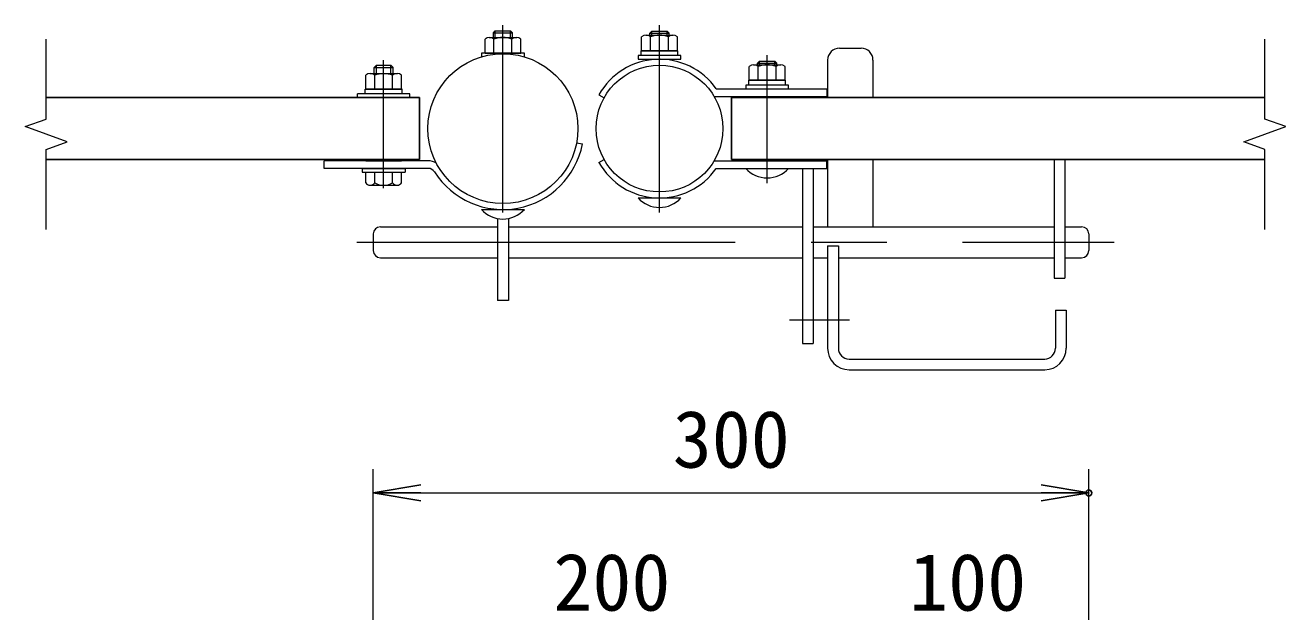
# Model space of a CAD drawing. Units: millimetres, scale not verified. Extents: x -4200 to 4200, y -2970 to 2970.
# Drawn here: x -3410 to -2353, y -2224 to -1731 of the extents above; entities that cross this region are included whole.
import ezdxf
from ezdxf.enums import TextEntityAlignment as Align

# ---------------------------------------------------------------- set-up
doc = ezdxf.new("R2010")
doc.units = ezdxf.units.MM
doc.header["$LTSCALE"] = 10
doc.header["$PDMODE"] = 32
doc.header["$PDSIZE"] = 5
doc.linetypes.add('USER1', pattern=[50.8, 31.75, -6.35, 6.35, -6.35])
for name, color, linetype, lineweight in [('0-0_D-STR1', 1, 'Continuous', 25), ('0-1_D-STR3', 3, 'Continuous', 13), ('0-2_D-BMK', 2, 'USER1', 13), ('0-3_D-STR-DIM', 7, 'Continuous', 13)]:
    doc.layers.add(name, color=color, linetype=linetype, lineweight=lineweight)
doc.layers.add('0-4_0', color=7, linetype='Continuous')
doc.layers.add('0-5_Defpoints', color=8, linetype='Continuous')
doc.styles.add('ＭＳ ゴシック', font='')
doc.styles.get('ＭＳ ゴシック').set_extended_font_data('MS Gothic')

# ---------------------------------------------------------------- blocks, each defined once
blk = doc.blocks.new('_Open')
at = {"layer": '0-4_0'}
blk.add_line((-10, 1.667), (0, 0), dxfattribs=at)
blk.add_lwpolyline([(-10, -1.667), (0, 0), (-10, 0)], dxfattribs=at)

msp = doc.modelspace()

# ---------------------------------------------------------------- linework, layer by layer
at = {"layer": '0-0_D-STR1'}
for p, q in [((-3392.52, -1791.96), (-3079.57, -1791.96)), ((-3079.57, -1791.96), (-3079.57, -1843.96)), ((-2817.97, -1843.96), (-2817.97, -1791.96)), ((-2817.97, -1791.96), (-2370.71, -1791.96)), ((-3392.52, -1843.96), (-3079.57, -1843.96)), ((-2817.97, -1843.96), (-2370.71, -1843.96))]:
    msp.add_line(p, q, dxfattribs=at)
at = {"layer": '0-1_D-STR3'}
for p, q in [((-3024.57, -1754.52), (-3024.57, -1742.92)), ((-3021.13, -1741.52), (-2998.03, -1741.52)), ((-3017.57, -1737.46), (-3015.97, -1735.86)), ((-3017.57, -1741.52), (-3017.57, -1737.46)), ((-3017.07, -1754.52), (-3017.07, -1742.92)), ((-3015.97, -1735.86), (-3003.17, -1735.86)), ((-3015.97, -1741.52), (-3015.97, -1735.86)), ((-3003.17, -1741.52), (-3003.17, -1735.86)), ((-3002.07, -1754.52), (-3002.07, -1742.92)), ((-3001.57, -1741.52), (-3001.57, -1737.46)), ((-2994.57, -1754.52), (-2994.57, -1742.92)), ((-2893.27, -1752.56), (-2893.27, -1740.96)), ((-2889.83, -1739.56), (-2866.73, -1739.56)), ((-2886.27, -1737.76), (-2884.67, -1736.16)), ((-2886.27, -1739.56), (-2886.27, -1737.76)), ((-2885.77, -1752.56), (-2885.77, -1740.96)), ((-2884.67, -1736.16), (-2871.87, -1736.16)), ((-2884.67, -1739.56), (-2884.67, -1736.16)), ((-2871.87, -1739.56), (-2871.87, -1736.16)), ((-2870.77, -1752.56), (-2870.77, -1740.96)), ((-2870.27, -1739.56), (-2870.27, -1737.76)), ((-2863.27, -1752.56), (-2863.27, -1740.96)), ((-3024.57, -1754.52), (-2994.57, -1754.52)), ((-2862.87, -1752.56), (-2893.67, -1752.56)), ((-2893.67, -1756.56), (-2893.67, -1752.56)), ((-2893.27, -1752.56), (-2863.27, -1752.56)), ((-2862.87, -1756.56), (-2862.87, -1752.56)), ((-2727.27, -1750.36), (-2709.27, -1750.36)), ((-3117.57, -1766.56), (-3115.57, -1764.56)), ((-3115.57, -1771.76), (-3115.57, -1764.56)), ((-3115.57, -1764.56), (-3103.57, -1764.56)), ((-3103.57, -1771.76), (-3103.57, -1764.56)), ((-2862.87, -1756.56), (-2893.67, -1756.56)), ((-2799.53, -1764.36), (-2776.43, -1764.36)), ((-2795.97, -1762.96), (-2794.37, -1761.36)), ((-2795.97, -1764.36), (-2795.97, -1762.96)), ((-2794.37, -1761.36), (-2781.57, -1761.36)), ((-2794.37, -1764.36), (-2794.37, -1761.36)), ((-2781.57, -1764.36), (-2781.57, -1761.36)), ((-2779.97, -1764.36), (-2779.97, -1762.96)), ((-2737.27, -1760.36), (-2737.27, -1790.96)), ((-2699.27, -1760.36), (-2699.27, -1791.96)), ((-3124.57, -1784.76), (-3124.57, -1773.16)), ((-3121.13, -1771.76), (-3098.03, -1771.76)), ((-3117.57, -1771.76), (-3117.57, -1766.56)), ((-3117.07, -1784.76), (-3117.07, -1773.16)), ((-3102.07, -1784.76), (-3102.07, -1773.16)), ((-3101.57, -1771.76), (-3101.57, -1766.56)), ((-3094.57, -1784.76), (-3094.57, -1773.16)), ((-2802.97, -1777.36), (-2802.97, -1765.76)), ((-2795.47, -1777.36), (-2795.47, -1765.76)), ((-2780.47, -1777.36), (-2780.47, -1765.76)), ((-2772.97, -1777.36), (-2772.97, -1765.76)), ((-3094.17, -1784.76), (-3124.97, -1784.76)), ((-3124.97, -1788.76), (-3124.97, -1784.76)), ((-3124.57, -1784.76), (-3094.57, -1784.76)), ((-3094.17, -1788.76), (-3094.17, -1784.76)), ((-2830.61, -1784.56), (-2737.97, -1784.56)), ((-2772.57, -1777.36), (-2803.37, -1777.36)), ((-2803.37, -1781.36), (-2803.37, -1777.36)), ((-2772.57, -1781.36), (-2803.37, -1781.36)), ((-2802.97, -1777.36), (-2772.97, -1777.36)), ((-2772.57, -1781.36), (-2772.57, -1777.36)), ((-2737.97, -1784.56), (-2737.97, -1790.96)), ((-3087.57, -1788.76), (-3131.57, -1788.76)), ((-3131.57, -1791.96), (-3131.57, -1788.76)), ((-3131.57, -1791.96), (-3131.57, -1788.76)), ((-3087.57, -1791.96), (-3131.57, -1791.96)), ((-3094.17, -1788.76), (-3124.97, -1788.76)), ((-3087.57, -1791.96), (-3087.57, -1788.76)), ((-3087.57, -1791.96), (-3087.57, -1788.76)), ((-2929.07, -1789.56), (-2924.7, -1792)), ((-2832.43, -1790.96), (-2737.97, -1790.96)), ((-2947.82, -1829.91), (-2942.91, -1830.87)), ((-3159.57, -1851.36), (-3159.57, -1844.96)), ((-3072.31, -1844.96), (-3159.57, -1844.96)), ((-3124.57, -1844.96), (-3124.57, -1843.96)), ((-3124.57, -1844.96), (-3094.57, -1844.96)), ((-3117.07, -1844.96), (-3117.07, -1843.96)), ((-3102.07, -1844.96), (-3102.07, -1843.96)), ((-3094.57, -1844.96), (-3094.57, -1843.96)), ((-2929.07, -1846.36), (-2924.7, -1843.92)), ((-2832.43, -1844.96), (-2737.97, -1844.96)), ((-2799.27, -1844.56), (-2798.23, -1843.96)), ((-2776.67, -1844.56), (-2777.71, -1843.96)), ((-2737.97, -1851.36), (-2737.97, -1844.96)), ((-2737.27, -1843.96), (-2737.27, -1900.36)), ((-2699.27, -1843.96), (-2699.27, -1900.36)), ((-2547.27, -1843.96), (-2547.27, -1943.36)), ((-2538.27, -1843.96), (-2538.27, -1943.36)), ((-3072.31, -1851.36), (-3159.57, -1851.36)), ((-3127.57, -1851.36), (-3127.57, -1854.56)), ((-3127.57, -1854.56), (-3091.57, -1854.56)), ((-3124.57, -1863.4), (-3124.57, -1854.56)), ((-3124.57, -1854.56), (-3094.57, -1854.56)), ((-3117.09, -1863.4), (-3117.09, -1854.56)), ((-3102.05, -1863.4), (-3102.05, -1854.56)), ((-3094.57, -1863.4), (-3094.57, -1854.56)), ((-2830.61, -1851.36), (-2737.97, -1851.36)), ((-2805.97, -1851.36), (-2769.97, -1851.36)), ((-2749.27, -1851.36), (-2749.27, -1998.36)), ((-3120.83, -1865.56), (-3098.31, -1865.56)), ((-2896.27, -1876.16), (-2860.27, -1876.16)), ((-2889.57, -1876.16), (-2889.57, -1875.05)), ((-2866.97, -1876.16), (-2866.97, -1875.05)), ((-3027.57, -1885.86), (-2991.57, -1885.86)), ((-3020.87, -1885.86), (-3020.87, -1884.91)), ((-2998.27, -1885.86), (-2998.27, -1884.91)), ((-3112.27, -1900.36), (-3014.17, -1900.36)), ((-3014.17, -1893.42), (-3014.17, -1962.22)), ((-3004.97, -1893.42), (-3004.97, -1962.22)), ((-3004.97, -1900.36), (-2758.27, -1900.36)), ((-2749.27, -1900.36), (-2547.27, -1900.36)), ((-2538.27, -1900.36), (-2524.27, -1900.36)), ((-3118.27, -1906.36), (-3118.27, -1920.36)), ((-2518.27, -1906.36), (-2518.27, -1920.36)), ((-2737.27, -1916.36), (-2737.27, -2002.36)), ((-2737.27, -1916.36), (-2728.27, -1916.36)), ((-2728.27, -1916.36), (-2728.27, -2002.36)), ((-3112.27, -1926.36), (-3014.17, -1926.36)), ((-3004.97, -1926.36), (-2758.27, -1926.36)), ((-2749.27, -1926.36), (-2737.27, -1926.36)), ((-2728.27, -1926.36), (-2547.27, -1926.36)), ((-2538.27, -1926.36), (-2524.27, -1926.36)), ((-2547.27, -1943.36), (-2538.27, -1943.36)), ((-3004.97, -1962.22), (-3014.17, -1962.22)), ((-2546.27, -1970.36), (-2546.27, -2002.36)), ((-2546.27, -1970.36), (-2537.27, -1970.36)), ((-2537.27, -1970.36), (-2537.27, -2002.36)), ((-2719.27, -2011.36), (-2555.27, -2011.36)), ((-2719.27, -2020.36), (-2555.27, -2020.36))]:
    msp.add_line(p, q, dxfattribs=at)
for points in [[(-3017.57, -1737.46), (-3001.57, -1737.46), (-3003.17, -1735.86)], [(-2886.27, -1737.76), (-2870.27, -1737.76), (-2871.87, -1736.16)], [(-2991.57, -1757.69), (-2991.57, -1754.52), (-3027.57, -1754.52), (-3027.57, -1757.69)], [(-3117.57, -1766.56), (-3101.57, -1766.56), (-3103.57, -1764.56)], [(-2795.97, -1762.96), (-2779.97, -1762.96), (-2781.57, -1761.36)], [(-3127.57, -1851.36), (-3091.57, -1851.36), (-3091.57, -1854.56)], [(-2758.27, -1851.36), (-2758.27, -1998.36), (-2749.27, -1998.36)]]:
    msp.add_lwpolyline(points, dxfattribs=at)
for points in [[(-2896.27, -1756.56), (-2896.27, -1759.76), (-2860.27, -1759.76), (-2860.27, -1756.56)], [(-2805.97, -1781.36), (-2805.97, -1784.56), (-2769.97, -1784.56), (-2769.97, -1781.36)]]:
    msp.add_lwpolyline(points, close=True, dxfattribs=at)
for centre, radius in [((-3009.57, -1817.96), 62.9), ((-2878.27, -1817.96), 53.2)]:
    msp.add_circle(centre, radius, dxfattribs=at)
for centre, radius, start, end in [((-3020.82, -1747.21), 5.7, 48.83491, 131.16509), ((-3009.57, -1762.31), 20.79, 68.85295, 111.14705), ((-2998.32, -1747.21), 5.7, 48.86505, 131.13495), ((-2889.52, -1745.25), 5.7, 48.83491, 131.16509), ((-2878.27, -1760.35), 20.79, 68.85295, 111.14705), ((-2867.02, -1745.25), 5.7, 48.86505, 131.13495), ((-2727.27, -1760.36), 10, 90, 180), ((-2709.27, -1760.36), 10, 0, 90), ((-2878.27, -1817.96), 58.2, 35.02146, 150.7918), ((-2799.22, -1770.05), 5.7, 48.83491, 131.16509), ((-2787.97, -1785.15), 20.79, 68.85295, 111.14705), ((-2776.72, -1770.05), 5.7, 48.86505, 131.13495), ((-3120.82, -1777.45), 5.7, 48.83491, 131.16509), ((-3109.57, -1792.55), 20.79, 68.85295, 111.14705), ((-3098.32, -1777.45), 5.7, 48.86505, 131.13495), ((-3009.57, -1817.96), 67.9, 212.38911, 349.04288), ((-3072.31, -1857.76), 12.8, 57.09885, 90), ((-2878.27, -1817.96), 58.2, 209.2082, 324.97854), ((-2793.62, -1857.26), 13.9, 106.90112, 113.9872), ((-2793.62, -1857.26), 13.9, 66.0128, 73.09888), ((-2782.32, -1857.36), 13.99, 106.71589, 113.81332), ((-2782.32, -1857.36), 13.99, 66.18668, 73.28411), ((-3072.31, -1857.76), 6.4, 32.38911, 90), ((-2787.97, -1835.11), 24.25, 222.07502, 317.92498), ((-3120.83, -1861.24), 4.32, 210, 330), ((-3109.57, -1851.4), 14.16, 237.93138, 302.06862), ((-3098.31, -1861.24), 4.32, 210, 330), ((-2878.27, -1859.91), 24.25, 222.07502, 317.92498), ((-3009.57, -1869.61), 24.25, 222.07502, 317.92498), ((-3112.27, -1906.36), 6, 90, 180), ((-2524.27, -1906.36), 6, 0, 90), ((-3112.27, -1920.36), 6, 180, 270), ((-2524.27, -1920.36), 6, 270, 0), ((-2719.27, -2002.36), 18, 180, 270), ((-2719.27, -2002.36), 9, 180, 270), ((-2555.27, -2002.36), 9, 270, 0), ((-2555.27, -2002.36), 18, 270, 0)]:
    msp.add_arc(centre, radius, start, end, dxfattribs=at)
at = {"layer": '0-2_D-BMK'}
for p, q in [((-3009.57, -1888.5), (-3009.57, -1731.13)), ((-2878.27, -1888.5), (-2878.27, -1731.13)), ((-3009.57, -1755.06), (-3009.57, -1740.83)), ((-3109.57, -1867.9), (-3109.57, -1760.53)), ((-2787.97, -1863.7), (-2787.97, -1756.33)), ((-3132.2, -1913.36), (-2496.89, -1913.36)), ((-2769.12, -1978.36), (-2718.84, -1978.36))]:
    msp.add_line(p, q, dxfattribs=at)
at = {"layer": '0-3_D-STR-DIM'}
for p, q in [((-3392.52, -1809.9), (-3392.52, -1742.73)), ((-2370.71, -1809.9), (-2370.71, -1742.73)), ((-3410.14, -1816.32), (-3392.52, -1809.9)), ((-3374.9, -1829.14), (-3410.14, -1816.32)), ((-2388.33, -1829.14), (-2353.09, -1816.32)), ((-2353.09, -1816.32), (-2370.71, -1809.9)), ((-3392.52, -1835.55), (-3374.9, -1829.14)), ((-3392.52, -1902.73), (-3392.52, -1835.55)), ((-2370.71, -1835.55), (-2388.33, -1829.14)), ((-2370.71, -1902.73), (-2370.71, -1835.55)), ((-3118.27, -2458.52), (-3118.27, -2103.78)), ((-2518.27, -2451.52), (-2518.27, -2103.78)), ((-3078.27, -2123.78), (-2558.27, -2123.78))]:
    msp.add_line(p, q, dxfattribs=at)
at = {"layer": '0-5_Defpoints'}
msp.add_point((-2518.27, -2123.78), dxfattribs=at)

# ---------------------------------------------------------------- block references
at = {"layer": '0-3_D-STR-DIM', "xscale": 4, "yscale": 4, "rotation": 180}
msp.add_blockref('_Open', (-3118.27, -2123.78), dxfattribs=at)
at = {"layer": '0-3_D-STR-DIM', "xscale": 4, "yscale": 4}
msp.add_blockref('_Open', (-2518.27, -2123.78), dxfattribs=at)

# ---------------------------------------------------------------- texts
at = {"layer": '0-3_D-STR-DIM', "style": 'ＭＳ ゴシック'}
for s, p in [('300', (-2867.14, -2117.03)), ('200', (-2967.27, -2237.03)), ('100', (-2668.92, -2237.03))]:
    msp.add_text(s, height=48.09, dxfattribs=at).set_placement(p, align=Align.BOTTOM_LEFT)

doc.saveas('drawing.dxf')
